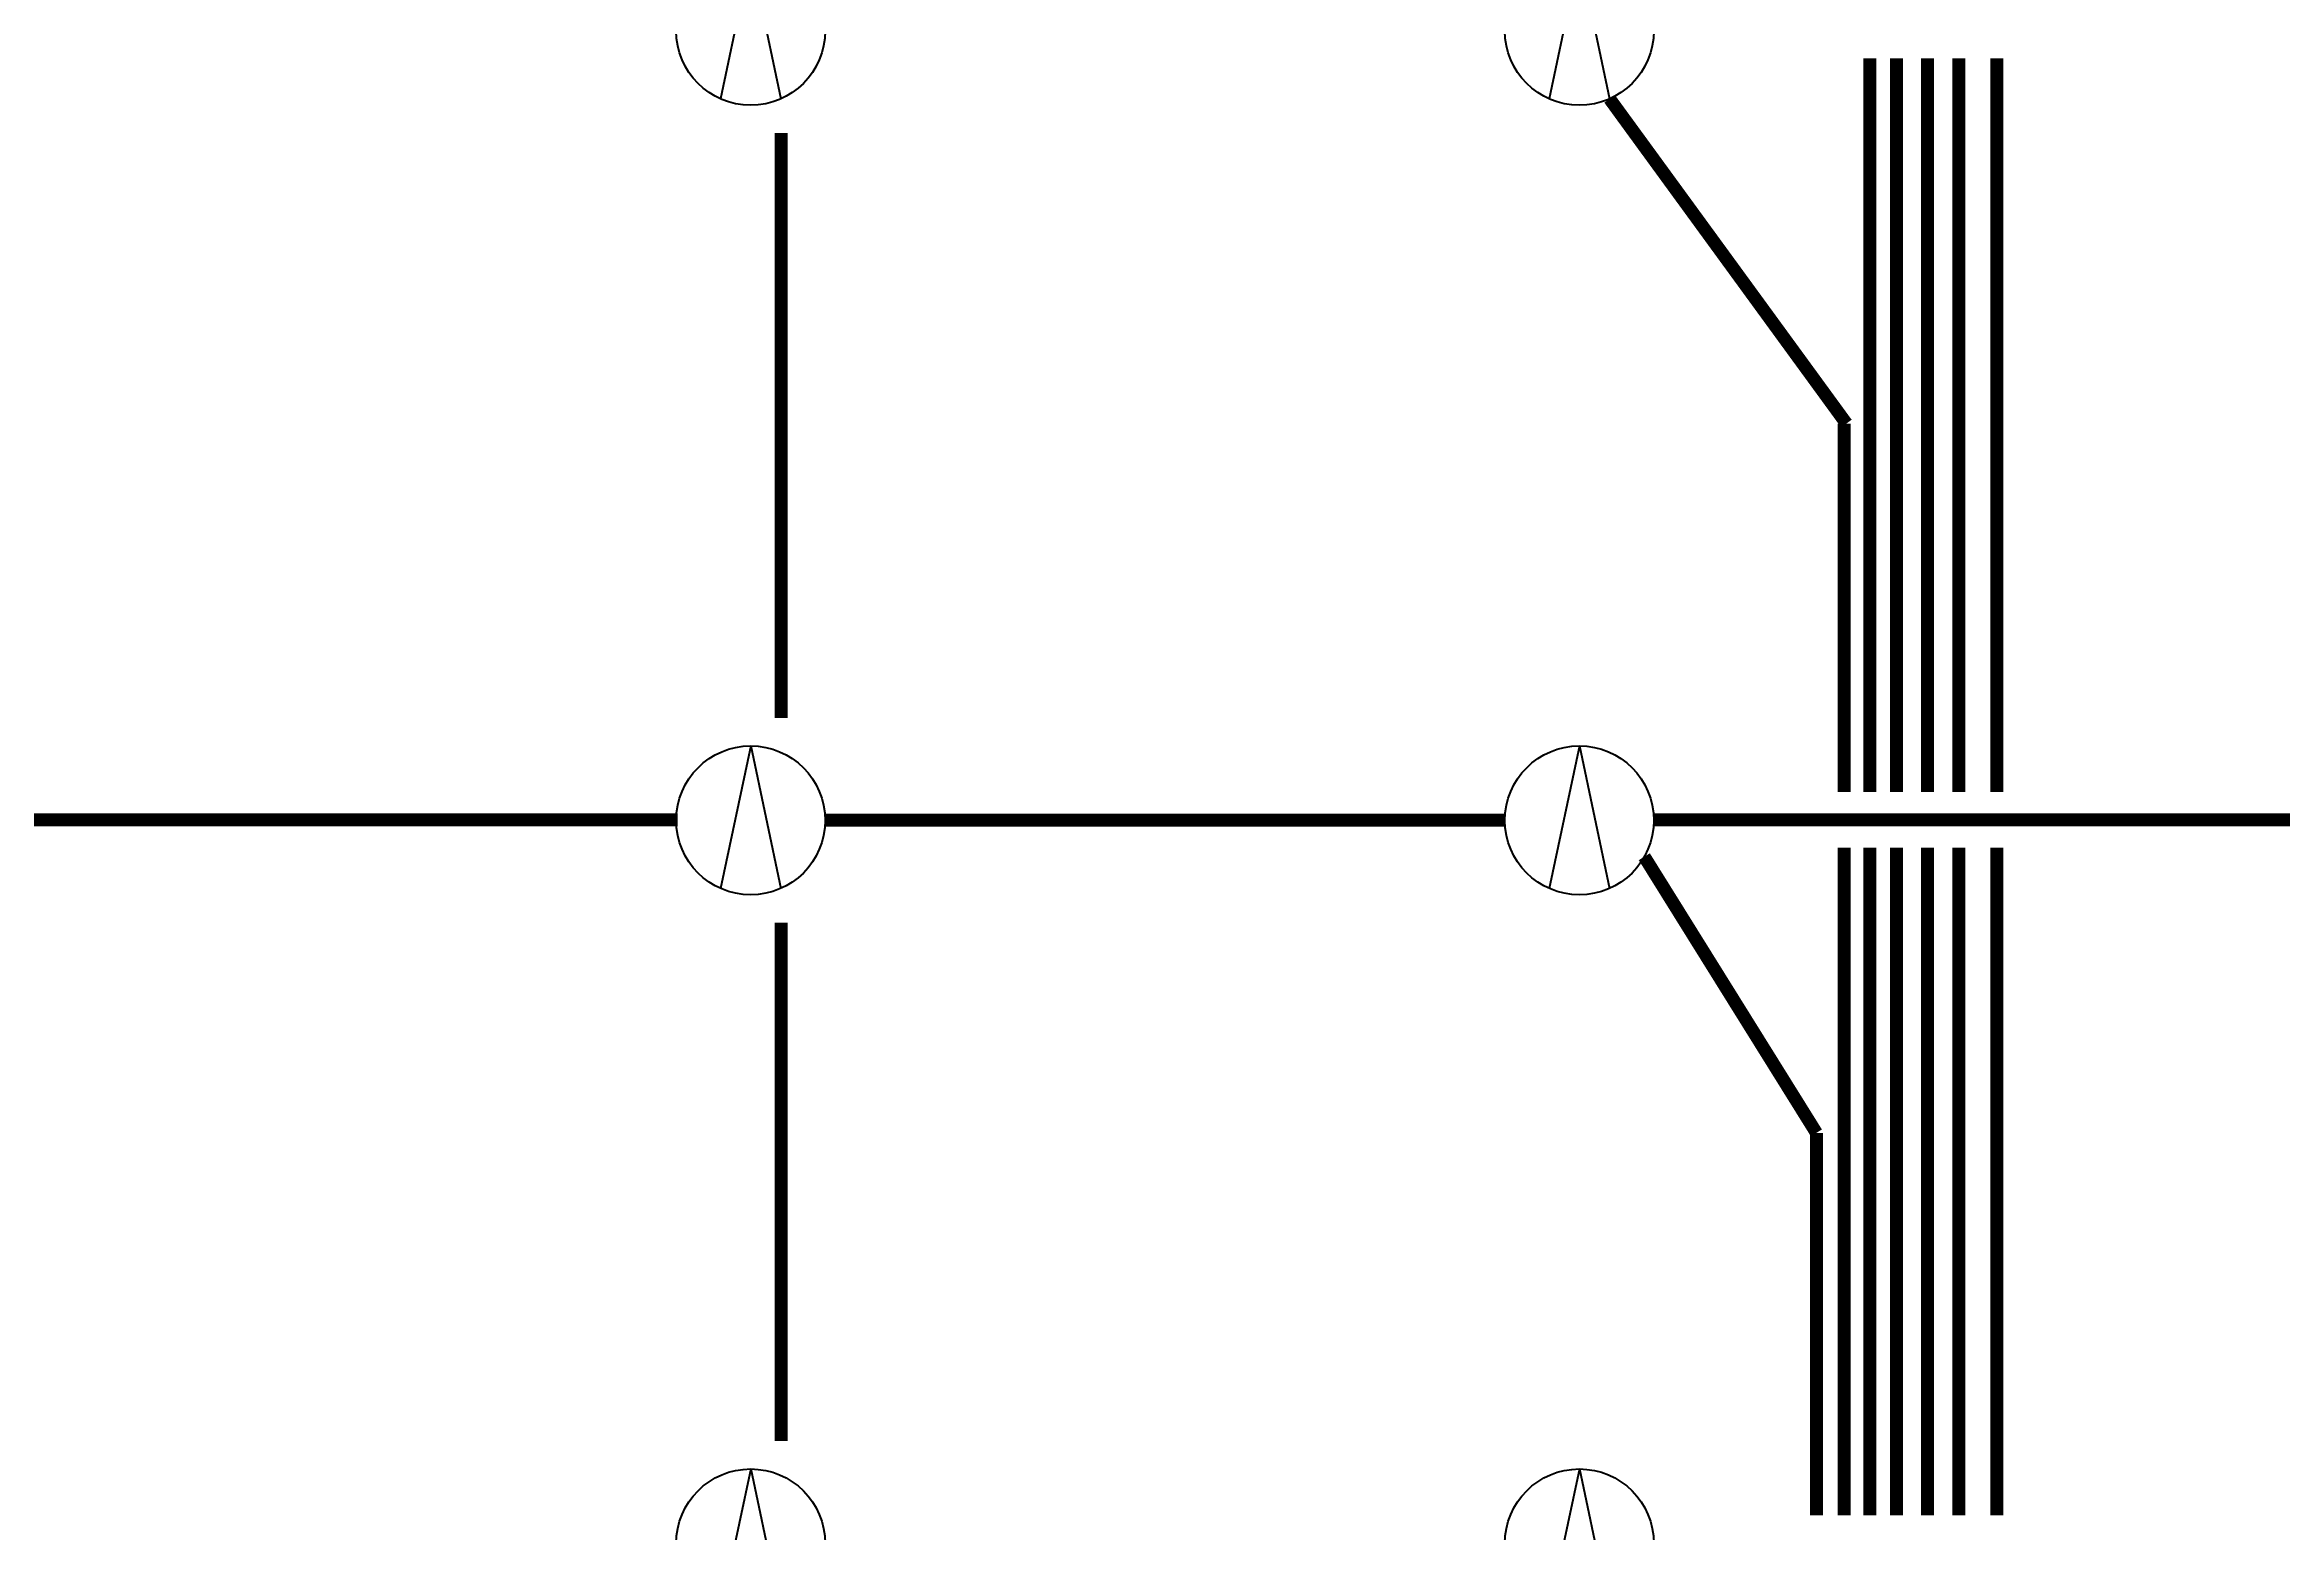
# Model space of a CAD drawing. Extents: x 12152 to 491505, y 111028 to 412681.
# Drawn here: x 44320 to 53320, y 190507 to 196487 of the extents above; entities that cross this region are included whole.
import ezdxf

# ---------------------------------------------------------------- set-up
doc = ezdxf.new("R2010")
doc.units = 0
doc.header["$LTSCALE"] = 1000
doc.header["$MEASUREMENT"] = 0
doc.layers.add('EQUIP-照明', color=3, linetype='Continuous')
doc.layers.add('WIRE-照明', color=1, linetype='Continuous')
doc.styles.add('_TCH_LABEL', font='COMPLEX', dxfattribs={"bigfont": 'GBCBIG'})

# ---------------------------------------------------------------- blocks, each defined once
blk = doc.blocks.new('$equip$00001177')
for q in [(-0.203, -0.457), (0.203, -0.457)]:
    blk.add_line((0, 0.5), q)
blk.add_circle((0, 0), 0.5)
at = {"style": '_TCH_LABEL', "flags": 9}
blk.add_attdef('A', (0, 0), '', height=0.00002, dxfattribs=at)

msp = doc.modelspace()

# ---------------------------------------------------------------- linework, layer by layer
at = {"layer": 'WIRE-照明', "linetype": 'Continuous', "const_width": 52.5}
for points in [[(51670.9, 196431.5), (51670.9, 193477.3)], [(51778.3, 196431.5), (51778.3, 193477.3)], [(51903.4, 196431.5), (51903.4, 193477.3)], [(52029.2, 196431.5), (52029.2, 193477.3)], [(52182.2, 193477.3), (52182.2, 196431.5)], [(50622.5, 196269.1), (51576.3, 194961)], [(47286.4, 196130.8), (47286.4, 193775.4)], [(51566.7, 194961), (51566.7, 193477.3)], [(43726.1, 193364.7), (46869.8, 193364.7)], [(47463.2, 193363.4), (50201.3, 193363.4)], [(50800.7, 193364.8), (54050.2, 193364.8)], [(50762.4, 193216.3), (51455.4, 192104)], [(51566.7, 193252.3), (51566.7, 190563.6)], [(51670.9, 193252.3), (51670.9, 190563.6)], [(51778.3, 193252.3), (51778.3, 190563.6)], [(51903.4, 193252.3), (51903.4, 190563.6)], [(52029.2, 193252.3), (52029.2, 190563.6)], [(52182.2, 190563.6), (52182.2, 193252.3)], [(47286.4, 192950.4), (47286.4, 190862.9)], [(51455.4, 192104), (51455.4, 190563.6)]]:
    msp.add_lwpolyline(points, dxfattribs=at)

# ---------------------------------------------------------------- block references
at = {"layer": 'EQUIP-照明'}
ref = msp.add_blockref('$equip$00001177', (47163.2, 196543.3), dxfattribs=dict(at, xscale=600, yscale=600, zscale=600))
ref.add_attrib('A', '深照型灯', (47163.2, 196543.3), dxfattribs={"layer": '0', "height": 0.012, "style": '_TCH_LABEL', "flags": 8})
ref = msp.add_blockref('$equip$00001177', (50500.7, 196543.3), dxfattribs=dict(at, xscale=600, yscale=600, zscale=600))
ref.add_attrib('A', '深照型灯', (50500.7, 196543.3), dxfattribs={"layer": '0', "height": 0.012, "style": '_TCH_LABEL', "flags": 8})
ref = msp.add_blockref('$equip$00001177', (47163.2, 193362.9), dxfattribs=dict(at, xscale=600, yscale=600, zscale=600))
ref.add_attrib('A', '深照型灯', (47163.2, 193362.9), dxfattribs={"layer": '0', "height": 0.012, "style": '_TCH_LABEL', "flags": 8})
ref = msp.add_blockref('$equip$00001177', (50500.7, 193362.9), dxfattribs=dict(at, xscale=600, yscale=600, zscale=600))
ref.add_attrib('A', '深照型灯', (50500.7, 193362.9), dxfattribs={"layer": '0', "height": 0.012, "style": '_TCH_LABEL', "flags": 8})
ref = msp.add_blockref('$equip$00001177', (47163.2, 190450.4), dxfattribs=dict(at, xscale=600, yscale=600, zscale=600))
ref.add_attrib('A', '深照型灯', (47163.2, 190450.4), dxfattribs={"layer": '0', "height": 0.012, "style": '_TCH_LABEL', "flags": 8})
ref = msp.add_blockref('$equip$00001177', (50500.7, 190450.4), dxfattribs=dict(at, xscale=600, yscale=600, zscale=600))
ref.add_attrib('A', '深照型灯', (50500.7, 190450.4), dxfattribs={"layer": '0', "height": 0.012, "style": '_TCH_LABEL', "flags": 8})

doc.saveas('drawing.dxf')
